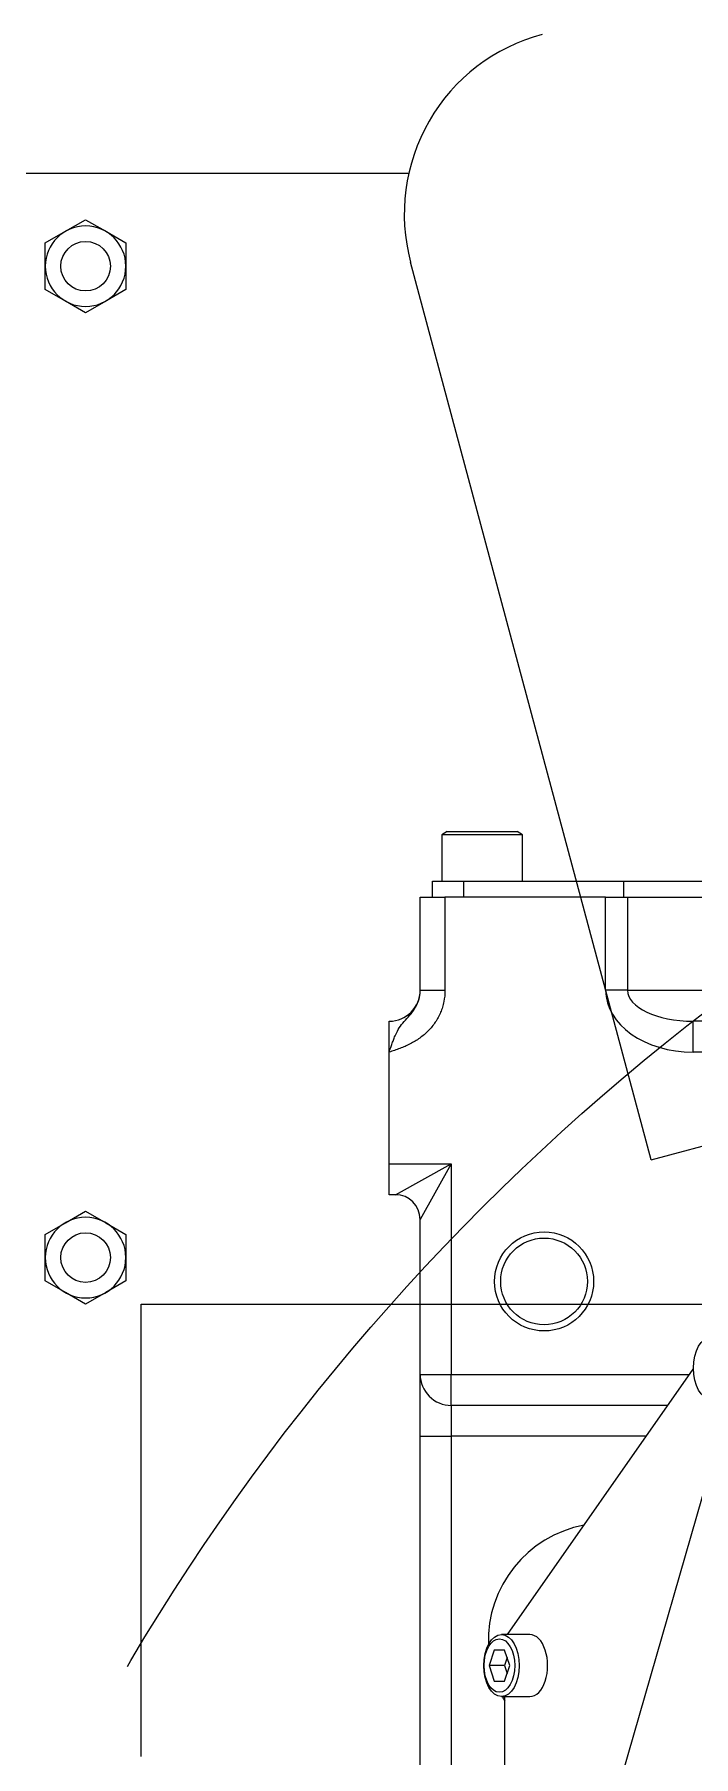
# Model space of a CAD drawing. Header units: millimetres. Extents: x 10462777 to 22643323, y 453826 to 1389191.
# Drawn here: x 11290775.6 to 11290882, y 584446.4 to 584724.3 of the extents above; entities that cross this region are included whole.
import ezdxf

# ---------------------------------------------------------------- set-up
doc = ezdxf.new("R2010")
doc.units = ezdxf.units.MM
doc.header["$LTSCALE"] = 200
doc.header["$MEASUREMENT"] = 0
doc.linetypes.add('CENTER2', pattern=[1.125, 0.75, -0.125, 0.125, -0.125])
doc.linetypes.add('PHANTOM', pattern=[2.5, 1.25, -0.25, 0.25, -0.25, 0.25, -0.25])
doc.layers.get('0').update_dxf_attribs({"linetype": 'CONTINUOUS'})
for name, color, linetype in [('2', 2, 'CONTINUOUS'), ('205', 4, 'CONTINUOUS'), ('DV1_DEFAULT', 7, 'CONTINUOUS')]:
    doc.layers.add(name, color=color, linetype=linetype)
doc.layers.add('LAYOUT', color=8, linetype='CONTINUOUS', lineweight=25)

# ---------------------------------------------------------------- blocks, each defined once
blk = doc.blocks.new('r710ic')
at = {"layer": 'DV1_DEFAULT', "color": 7, "linetype": 'Continuous', "lineweight": 0}
for p, q in [((271728.77, 103995.46), (271728.77, 104055.46)), ((271731.37, 103996.09), (271731.37, 104053.16)), ((271751.37, 104025.63), (271751.37, 104006.7)), ((271756.37, 104025.63), (271756.37, 104006.7)), ((271746.37, 103996.09), (271746.37, 104022.09)), ((272064.92, 103939.87), (271815.37, 104011.87)), ((271756.37, 104006.7), (271751.37, 104006.7)), ((271850.37, 103976.71), (271807.51, 104006.72)), ((271808.37, 103967.63), (271808.37, 104006.12)), ((271813.37, 104002.62), (271813.37, 103967.63)), ((271818.37, 103999.12), (271818.37, 103967.63)), ((271728.77, 103995.46), (271731.37, 103995.46)), ((271728.77, 103969.63), (271728.77, 103995.46)), ((271731.37, 103992.56), (271731.37, 103996.09)), ((271731.37, 103996.09), (271746.37, 103996.09)), ((271746.37, 103996.09), (271746.37, 103992.56)), ((271731.37, 103992.56), (271731.37, 103966.63)), ((271746.37, 103992.56), (271731.37, 103992.56)), ((271850.37, 103980.34), (271850.37, 103975.75)), ((271860.37, 103975.75), (271860.37, 103980.34)), ((271721.27, 103979.13), (271720.77, 103978.26)), ((271720.77, 103966.99), (271720.77, 103978.26)), ((271721.27, 103979.13), (271721.27, 103966.13)), ((271728.77, 103979.13), (271721.27, 103979.13)), ((271855.37, 103977.08), (271852.87, 103976.25)), ((271852.87, 103976.25), (271852.87, 103974.59)), ((271854.08, 103976.65), (271855.37, 103976.22)), ((271857.87, 103976.25), (271855.37, 103977.08)), ((271855.37, 103976.22), (271856.66, 103976.65)), ((271855.37, 103976.22), (271855.37, 103973.77)), ((271857.87, 103974.59), (271857.87, 103976.25)), ((271938.58, 103976.32), (271860.37, 103976.32)), ((271852.87, 103974.59), (271855.37, 103973.77)), ((271855.37, 103973.77), (271857.87, 103974.59)), ((271728.77, 103964.63), (271728.77, 103969.63)), ((271728.77, 103969.63), (271731.37, 103969.63)), ((271720.77, 103966.99), (271721.27, 103966.13)), ((271731.37, 103962.63), (271731.37, 103966.63)), ((271731.37, 103966.63), (271746.42, 103966.63)), ((271746.42, 103966.63), (271746.42, 103962.63)), ((271779.37, 103958.63), (271774.37, 103967.63)), ((271774.37, 103967.63), (271783.37, 103962.63)), ((271774.37, 103957.63), (271774.37, 103967.63)), ((271774.37, 103967.63), (271808.37, 103967.63)), ((271808.37, 103962.63), (271808.37, 103967.63)), ((271813.37, 103967.63), (271808.37, 103967.63)), ((271813.37, 103967.63), (271818.37, 103967.63)), ((271818.37, 103962.63), (271818.37, 103967.63)), ((271818.37, 103967.63), (271916.37, 103967.63)), ((271721.27, 103966.13), (271728.77, 103966.13)), ((271731.37, 103964.63), (271728.77, 103964.63)), ((271746.42, 103962.63), (271731.37, 103962.63)), ((271808.37, 103962.63), (271783.37, 103962.63)), ((271818.37, 103962.63), (271808.37, 103962.63)), ((271916.37, 103962.63), (271818.37, 103962.63)), ((271779.37, 103958.63), (271779.37, 103957.63)), ((271756.37, 103957.63), (271751.37, 103957.63)), ((271774.37, 103957.63), (271756.37, 103957.63)), ((271779.37, 103957.63), (271774.37, 103957.63))]:
    blk.add_line(p, q, dxfattribs=at)
at = {"layer": 'DV1_DEFAULT', "color": 3, "linetype": 'CENTER2', "lineweight": 0}
blk.add_circle((272041.37, 104232.63), 367.64, dxfattribs=at)
at = {"layer": 'DV1_DEFAULT', "color": 7, "linetype": 'Continuous', "lineweight": 0}
for radius in [8, 7]:
    blk.add_circle((271793.37, 103982.63), radius, dxfattribs=at)
for centre, radius, start, end in [((271851.37, 103992.63), 19, 190.7522, 271.8559), ((271851.37, 103992.63), 19, 298.2737, 300.8585), ((271808.37, 103967.63), 5, 270, 0), ((271746.37, 103957.63), 5, 0, 90), ((271783.37, 103958.63), 4, 90, 180)]:
    blk.add_arc(centre, radius, start, end, dxfattribs=at)
for centre, major_axis in [((271807.37, 104009.59), (5, 0)), ((271855.37, 103975.75), (5, 0)), ((271855.37, 103975.42), (-4.31, 0))]:
    blk.add_ellipse(centre, major_axis=major_axis, ratio=0.573576, dxfattribs=at)
for centre, major_axis, ratio, start_param, end_param in [((271746.37, 104006.7), (0, -10.61), 0.471405, 0, 1.570796), ((271746.37, 104006.7), (0, 14.14), 0.707107, 3.141593, 4.712389), ((271855.37, 103980.34), (5, 0), 0.573576, 0, 3.141593)]:
    blk.add_ellipse(centre, major_axis=major_axis, ratio=ratio, start_param=start_param, end_param=end_param, dxfattribs=at)
for points, knots in [([(271746.42, 103966.63), (271747.03, 103966.63), (271747.62, 103966.57), (271748.51, 103966.39), (271748.8, 103966.32), (271749.38, 103966.14), (271749.66, 103966.04), (271750.5, 103965.69), (271751.03, 103965.41), (271752.03, 103964.74), (271752.51, 103964.35), (271753.36, 103963.51), (271753.75, 103963.05), (271754.28, 103962.32), (271754.45, 103962.06), (271754.76, 103961.54), (271754.91, 103961.28), (271755.32, 103960.47), (271755.56, 103959.91), (271755.88, 103959.06), (271755.98, 103958.78), (271756.13, 103958.35), (271756.18, 103958.2), (271756.27, 103957.92), (271756.32, 103957.77), (271756.37, 103957.63)], [0, 0, 0, 0, 0.125, 0.125, 0.1875, 0.1875, 0.25, 0.25, 0.375, 0.375, 0.5, 0.5, 0.625, 0.625, 0.6875, 0.6875, 0.75, 0.75, 0.875, 0.875, 0.9375, 0.9375, 0.96875, 0.96875, 1, 1, 1, 1]), ([(271756.37, 103957.63), (271756.25, 103957.67), (271756.12, 103957.71), (271755.88, 103957.79), (271755.76, 103957.83), (271755.4, 103957.95), (271755.17, 103958.03), (271754.71, 103958.2), (271754.48, 103958.29), (271754.03, 103958.46), (271753.81, 103958.56), (271753.18, 103958.84), (271752.8, 103959.04), (271752.09, 103959.49), (271751.76, 103959.74), (271751.11, 103960.31), (271750.79, 103960.61), (271750.09, 103961.23), (271749.7, 103961.53), (271749.07, 103961.92), (271748.85, 103962.04), (271748.39, 103962.25), (271748.15, 103962.34), (271747.43, 103962.55), (271746.93, 103962.63), (271746.42, 103962.63)], [0, 0, 0, 0, 0.03125, 0.03125, 0.0625, 0.0625, 0.125, 0.125, 0.1875, 0.1875, 0.25, 0.25, 0.375, 0.375, 0.5, 0.5, 0.625, 0.625, 0.75, 0.75, 0.8125, 0.8125, 0.875, 0.875, 1, 1, 1, 1])]:
    blk.add_open_spline(points, degree=3, knots=knots, dxfattribs=at)
at = {"layer": 'LAYOUT', "color": 3}
blk.add_circle((272041.37, 104232.63), 2050.12, dxfattribs=at)
blk = doc.blocks.new('A$C7DA30AB0')
at = {"layer": 'LAYOUT', "color": 6, "linetype": 'PHANTOM'}
blk.add_circle((3030.45, 3025.99, 0), 2693.02, dxfattribs=at)

msp = doc.modelspace()

# ---------------------------------------------------------------- linework, layer by layer
at = {"layer": '2', "color": 252, "linetype": 'Continuous'}
for p, q in [((11290773.86754, 584701.94199, 0), (11290836.04461, 584701.94199, 0)), ((11290792.86781, 584446.41406, 0), (11290792.86781, 584519.4394, 0)), ((11290792.86781, 584446.41406, 0), (11290792.86781, 584519.4394, 0)), ((11290792.86781, 584519.4394, 0), (11290822.86824, 584519.4394, 0)), ((11290792.86781, 584519.4394, 0), (11290822.86824, 584519.4394, 0)), ((11290822.86824, 584519.4394, 0), (11290910.36932, 584519.4394, 0)), ((11290822.86824, 584519.4394, 0), (11290910.36932, 584519.4394, 0))]:
    msp.add_line(p, q, dxfattribs=at)
at = {"layer": '2', "color": 60, "linetype": 'Continuous'}
for p, q in [((11290780.61764, 584692.57102, 0), (11290783.86768, 584694.44744, 0)), ((11290783.86768, 584694.44744, 0), (11290787.11773, 584692.57102, 0)), ((11290777.36759, 584690.69461, 0), (11290780.61764, 584692.57102, 0)), ((11290777.36759, 584686.94178, 0), (11290777.36759, 584690.69461, 0)), ((11290787.11773, 584692.57102, 0), (11290790.36777, 584690.69461, 0)), ((11290790.36777, 584690.69461, 0), (11290790.36777, 584686.94178, 0)), ((11290777.36759, 584683.18895, 0), (11290777.36759, 584686.94178, 0)), ((11290790.36777, 584686.94178, 0), (11290790.36777, 584683.18895, 0)), ((11290780.61764, 584681.31253, 0), (11290777.36759, 584683.18895, 0)), ((11290790.36777, 584683.18895, 0), (11290787.11773, 584681.31253, 0)), ((11290783.86768, 584679.43612, 0), (11290780.61764, 584681.31253, 0)), ((11290787.11773, 584681.31253, 0), (11290783.86768, 584679.43612, 0)), ((11290780.61764, 584532.56875, 0), (11290783.86768, 584534.44516, 0)), ((11290783.86768, 584534.44516, 0), (11290787.11773, 584532.56875, 0)), ((11290777.36759, 584530.69233, 0), (11290780.61764, 584532.56875, 0)), ((11290787.11773, 584532.56875, 0), (11290790.36777, 584530.69233, 0)), ((11290777.36759, 584526.9395, 0), (11290777.36759, 584530.69233, 0)), ((11290790.36777, 584530.69233, 0), (11290790.36777, 584526.9395, 0)), ((11290777.36759, 584523.18667, 0), (11290777.36759, 584526.9395, 0)), ((11290790.36777, 584526.9395, 0), (11290790.36777, 584523.18667, 0)), ((11290780.61764, 584521.31026, 0), (11290777.36759, 584523.18667, 0)), ((11290790.36777, 584523.18667, 0), (11290787.11773, 584521.31026, 0)), ((11290783.86768, 584519.43384, 0), (11290780.61764, 584521.31026, 0)), ((11290787.11773, 584521.31026, 0), (11290783.86768, 584519.43384, 0))]:
    msp.add_line(p, q, dxfattribs=at)
at = {"layer": '2', "color": 60, "linetype": 'Continuous', "extrusion": (0, 0, -1)}
for centre in [(-11290783.86768, 584686.94178, 0), (-11290783.86768, 584526.9395, 0)]:
    msp.add_circle(centre, 6.50009, dxfattribs=at)
at = {"layer": '2', "color": 252, "linetype": 'Continuous'}
for centre in [(11290783.86768, 584686.94178, 0), (11290783.86768, 584526.9395, 0)]:
    msp.add_circle(centre, 4.00006, dxfattribs=at)
at = {"layer": '205', "color": 252, "linetype": 'Continuous'}
for q in [(11290836.32911, 584687.60334, 0), (11290910.37052, 584552.14905, 0)]:
    msp.add_line((11290875.15252, 584542.71241, 0), q, dxfattribs=at)
msp.add_arc((11290865.30729, 584695.36803, 0), 30.00043, 105, 195.0000001, dxfattribs=at)

# ---------------------------------------------------------------- block references
at = {"ltscale": 10}
msp.add_blockref('A$C7DA30AB0', (11285684.40366, 580408.4363), dxfattribs=at)
at = {"layer": 'LAYOUT', "color": 2, "rotation": 270}
msp.add_blockref('r710ic', (11186875.24796, 856316.46559, 0), dxfattribs=at)

doc.saveas('drawing.dxf')
